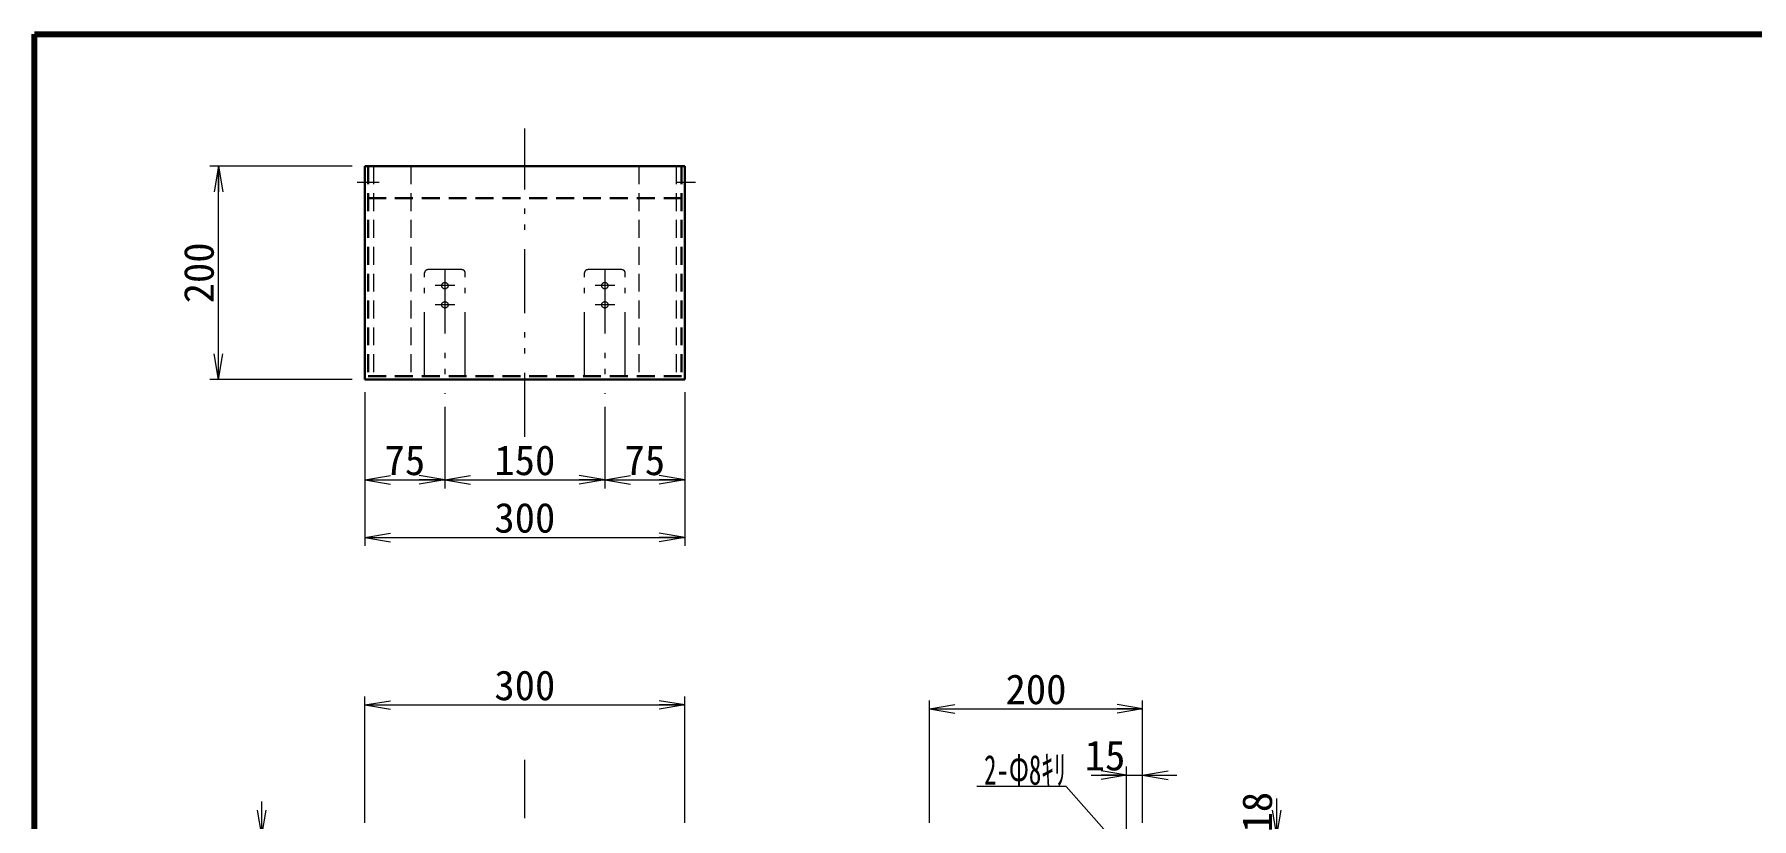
# Model space of a CAD drawing. Header units: millimetres. Extents: x 216 to 3256, y 116 to 2276.
# Drawn here: x 216 to 1827, y 1540 to 2276 of the extents above; entities that cross this region are included whole.
import ezdxf

# ---------------------------------------------------------------- set-up
doc = ezdxf.new("R2010")
doc.units = ezdxf.units.MM
doc.header["$LTSCALE"] = 2
doc.linetypes.add('HIDDEN', pattern=[12.6, 8.4, -4.2])
doc.linetypes.add('PHANTOM', pattern=[58, 30, -9, 2.5, -5, 2.5, -9])
for name, color, linetype, lineweight in [('1', 7, 'Continuous', 9), ('14', 5, 'Continuous', 9), ('15', 5, 'Continuous', 9), ('2', 134, 'Continuous', 30), ('4', 5, 'Continuous', 9), ('7', 4, 'Continuous', 50)]:
    doc.layers.add(name, color=color, linetype=linetype, lineweight=lineweight)
doc.styles.get("Standard").update_dxf_attribs({"font": 'txt', "bigfont": 'bigfont'})
doc.styles.add('ＭＳ ゴシック', font='')
doc.styles.get('ＭＳ ゴシック').set_extended_font_data('ＭＳ ゴシック')
doc.dimstyles.get("Standard").update_dxf_attribs({"dimtxt": 0.18, "dimasz": 0.18, "dimexe": 0.18, "dimexo": 0.0625, "dimgap": 0.09, "dimtad": 0, "dimtih": 1, "dimtoh": 1, "dimdec": 4, "dimzin": 0, "dimdsep": 46, "dimtxsty": 'Standard', "dimcen": 0.09, "dimadec": 0, "dimazin": 0, "dimtfac": 1, "dimtdec": 4, "dimtofl": 0, "dimtmove": 0, "dimatfit": 3, "dimfxl": 1, "dimtolj": 1, "dimtzin": 0, "dimarcsym": 0})

# ---------------------------------------------------------------- blocks, each defined once
blk = doc.blocks.new('_OPEN')
at = {"color": 0}
for q in [(-1, 0.167), (-1, -0.167), (-1, 0)]:
    blk.add_line((0, 0), q, dxfattribs=at)
blk = doc.blocks.new('Dim1')
at = {"layer": '15', "color": 7, "linetype": 'Continuous', "lineweight": 9}
for p, q in [((526, 1536.2), (526, 1654.8)), ((526, 1646.8), (826, 1646.8)), ((826, 1536.2), (826, 1654.8))]:
    blk.add_line(p, q, dxfattribs=at)
at = {"layer": '15', "color": 7, "linetype": 'Continuous', "lineweight": 9, "xscale": 24, "yscale": 24, "zscale": 24}
for p, rotation in [((526, 1646.8), 179.9999999999998), ((826, 1646.8), 359.9999999999997)]:
    blk.add_blockref('_OPEN', p, dxfattribs=dict(at, rotation=rotation))
at = {"layer": '15', "color": 7, "linetype": 'Continuous', "lineweight": 9, "insert": (676, 1650.8), "char_height": 28, "width": 360, "attachment_point": 8, "style": 'ＭＳ ゴシック'}
blk.add_mtext('300', dxfattribs=at)
blk = doc.blocks.new('G1')
at = {"layer": '2', "color": 7, "linetype": 'Continuous', "lineweight": 30}
for p, q in [((826, 2152.2), (526, 2152.2)), ((526, 2152.2), (526, 1952.2)), ((826, 1952.2), (826, 2152.2)), ((526, 1952.2), (826, 1952.2))]:
    blk.add_line(p, q, dxfattribs=at)
blk = doc.blocks.new('Dim2')
at = {"layer": '15', "color": 7, "linetype": 'Continuous', "lineweight": 9}
for p, q in [((514, 2152.2), (380.7, 2152.2)), ((388.7, 1952.2), (388.7, 2152.2)), ((514, 1952.2), (380.7, 1952.2))]:
    blk.add_line(p, q, dxfattribs=at)
at = {"layer": '15', "color": 7, "linetype": 'Continuous', "lineweight": 9, "xscale": 24, "yscale": 24, "zscale": 24}
for p, rotation in [((388.7, 2152.2), 89.99999999999991), ((388.7, 1952.2), 269.9999999999998)]:
    blk.add_blockref('_OPEN', p, dxfattribs=dict(at, rotation=rotation))
at = {"layer": '15', "color": 7, "linetype": 'Continuous', "lineweight": 9, "insert": (384.7, 2052.2), "char_height": 28, "width": 360, "attachment_point": 8, "rotation": 90, "style": 'ＭＳ ゴシック'}
blk.add_mtext('200', dxfattribs=at)
blk = doc.blocks.new('Dim3')
at = {"layer": '15', "color": 7, "linetype": 'Continuous', "lineweight": 9}
for p, q in [((526, 1940.2), (526, 1796)), ((826, 1940.2), (826, 1796)), ((526, 1804), (826, 1804))]:
    blk.add_line(p, q, dxfattribs=at)
at = {"layer": '15', "color": 7, "linetype": 'Continuous', "lineweight": 9, "xscale": 24, "yscale": 24, "zscale": 24}
for p, rotation in [((526, 1804), 179.9999999999998), ((826, 1804), 359.9999999999997)]:
    blk.add_blockref('_OPEN', p, dxfattribs=dict(at, rotation=rotation))
at = {"layer": '15', "color": 7, "linetype": 'Continuous', "lineweight": 9, "insert": (676, 1808), "char_height": 28, "width": 360, "attachment_point": 8, "style": 'ＭＳ ゴシック'}
blk.add_mtext('300', dxfattribs=at)
blk = doc.blocks.new('Dim4')
at = {"layer": '15', "color": 7, "linetype": 'Continuous', "lineweight": 9}
for p, q in [((526, 1940.2), (526, 1850)), ((601, 1926.6), (601, 1850)), ((526, 1858), (601, 1858))]:
    blk.add_line(p, q, dxfattribs=at)
at = {"layer": '15', "color": 7, "linetype": 'Continuous', "lineweight": 9, "xscale": 24, "yscale": 24, "zscale": 24}
for p, rotation in [((526, 1858), 179.9999999999998), ((601, 1858), 359.9999999999997)]:
    blk.add_blockref('_OPEN', p, dxfattribs=dict(at, rotation=rotation))
at = {"layer": '15', "color": 7, "linetype": 'Continuous', "lineweight": 9, "insert": (563.5, 1862), "char_height": 28, "width": 226.667, "attachment_point": 8, "style": 'ＭＳ ゴシック'}
blk.add_mtext('75', dxfattribs=at)
blk = doc.blocks.new('Dim5')
at = {"layer": '15', "color": 7, "linetype": 'Continuous', "lineweight": 9}
for p, q in [((751, 1926.6), (751, 1850)), ((601, 1858), (751, 1858))]:
    blk.add_line(p, q, dxfattribs=at)
at = {"layer": '15', "color": 7, "linetype": 'Continuous', "lineweight": 9, "xscale": 24, "yscale": 24, "zscale": 24}
for p, rotation in [((601, 1858), 179.9999999999998), ((751, 1858), 359.9999999999997)]:
    blk.add_blockref('_OPEN', p, dxfattribs=dict(at, rotation=rotation))
at = {"layer": '15', "color": 7, "linetype": 'Continuous', "lineweight": 9, "insert": (676, 1862), "char_height": 28, "width": 340, "attachment_point": 8, "style": 'ＭＳ ゴシック'}
blk.add_mtext('150', dxfattribs=at)
blk = doc.blocks.new('Dim6')
at = {"layer": '15', "color": 7, "linetype": 'Continuous', "lineweight": 9}
for p, q in [((826, 1940.2), (826, 1850)), ((751, 1858), (826, 1858))]:
    blk.add_line(p, q, dxfattribs=at)
at = {"layer": '15', "color": 7, "linetype": 'Continuous', "lineweight": 9, "xscale": 24, "yscale": 24, "zscale": 24}
for p, rotation in [((751, 1858), 179.9999999999998), ((826, 1858), 359.9999999999997)]:
    blk.add_blockref('_OPEN', p, dxfattribs=dict(at, rotation=rotation))
at = {"layer": '15', "color": 7, "linetype": 'Continuous', "lineweight": 9, "insert": (788.5, 1862), "char_height": 28, "width": 226.667, "attachment_point": 8, "style": 'ＭＳ ゴシック'}
blk.add_mtext('75', dxfattribs=at)
blk = doc.blocks.new('Dim12')
at = {"layer": '15', "color": 7, "linetype": 'Continuous', "lineweight": 9}
for p, q in [((514, 1524.2), (347.5, 1524.2)), ((355.5, 1348.2), (355.5, 1524.2))]:
    blk.add_line(p, q, dxfattribs=at)
at = {"layer": '15', "color": 7, "linetype": 'Continuous', "lineweight": 9, "xscale": 24, "yscale": 24, "zscale": 24}
for p, rotation in [((355.5, 1524.2), 89.99999999999959), ((355.5, 1348.2), 269.9999999999998)]:
    blk.add_blockref('_OPEN', p, dxfattribs=dict(at, rotation=rotation))
at = {"layer": '15', "color": 7, "linetype": 'Continuous', "lineweight": 9, "insert": (351.5, 1436.2), "char_height": 28, "width": 340, "attachment_point": 8, "rotation": 90, "style": 'ＭＳ ゴシック'}
blk.add_mtext('176', dxfattribs=at)
blk = doc.blocks.new('Dim13')
at = {"layer": '15', "color": 7, "linetype": 'Continuous', "lineweight": 9}
for p, q in [((429.4, 1489.2), (429.4, 1556.2)), ((514, 1524.2), (421.4, 1524.2)), ((517, 1521.2), (421.4, 1521.2))]:
    blk.add_line(p, q, dxfattribs=at)
at = {"layer": '15', "color": 7, "linetype": 'Continuous', "lineweight": 9, "xscale": 24, "yscale": 24, "zscale": 24}
for p, rotation in [((429.4, 1524.2), 269.9999999999998), ((429.4, 1521.2), 89.99999999999959)]:
    blk.add_blockref('_OPEN', p, dxfattribs=dict(at, rotation=rotation))
at = {"layer": '15', "color": 7, "linetype": 'Continuous', "lineweight": 9, "insert": (425.4, 1516.3), "char_height": 28, "width": 93.333, "attachment_point": 9, "rotation": 90, "style": 'ＭＳ ゴシック'}
blk.add_mtext('3', dxfattribs=at)
blk = doc.blocks.new('Dim19')
at = {"layer": '15', "color": 7, "linetype": 'Continuous', "lineweight": 9}
for p, q in [((1055.4, 1536.2), (1055.4, 1651.1)), ((1055.4, 1643.1), (1255.4, 1643.1)), ((1255.4, 1536.2), (1255.4, 1651.1))]:
    blk.add_line(p, q, dxfattribs=at)
at = {"layer": '15', "color": 7, "linetype": 'Continuous', "lineweight": 9, "xscale": 24, "yscale": 24, "zscale": 24}
for p, rotation in [((1055.4, 1643.1), 179.9999999999998), ((1255.4, 1643.1), 359.9999999999997)]:
    blk.add_blockref('_OPEN', p, dxfattribs=dict(at, rotation=rotation))
at = {"layer": '15', "color": 7, "linetype": 'Continuous', "lineweight": 9, "insert": (1155.4, 1647.1), "char_height": 28, "width": 360, "attachment_point": 8, "style": 'ＭＳ ゴシック'}
blk.add_mtext('200', dxfattribs=at)
blk = doc.blocks.new('Dim20')
at = {"layer": '15', "color": 7, "linetype": 'Continuous', "lineweight": 9}
for p, q in [((1207.2, 1581), (1287.4, 1581)), ((1240.4, 1522.2), (1240.4, 1589)), ((1255.4, 1536.2), (1255.4, 1589))]:
    blk.add_line(p, q, dxfattribs=at)
at = {"layer": '15', "color": 7, "linetype": 'Continuous', "lineweight": 9, "xscale": 24, "yscale": 24, "zscale": 24}
for p, rotation in [((1240.4, 1581), 359.9999999999997), ((1255.4, 1581), 179.9999999999995)]:
    blk.add_blockref('_OPEN', p, dxfattribs=dict(at, rotation=rotation))
at = {"layer": '15', "color": 7, "linetype": 'Continuous', "lineweight": 9, "insert": (1239.2, 1585), "char_height": 28, "width": 206.667, "attachment_point": 9, "style": 'ＭＳ ゴシック'}
blk.add_mtext('15', dxfattribs=at)
blk = doc.blocks.new('Dim22')
at = {"layer": '15', "color": 7, "linetype": 'Continuous', "lineweight": 9}
for p, q in [((1381.2, 1506.2), (1381.2, 1559.2)), ((1267.4, 1524.2), (1389.2, 1524.2))]:
    blk.add_line(p, q, dxfattribs=at)
at = {"layer": '15', "color": 7, "linetype": 'Continuous', "lineweight": 9, "xscale": 24, "yscale": 24, "zscale": 24, "rotation": 269.9999999999998}
blk.add_blockref('_OPEN', (1381.2, 1524.2), dxfattribs=at)
at = {"layer": '15', "color": 7, "linetype": 'Continuous', "lineweight": 9, "insert": (1377.2, 1527.2), "char_height": 28, "width": 206.667, "attachment_point": 7, "rotation": 90, "style": 'ＭＳ ゴシック'}
blk.add_mtext('18', dxfattribs=at)
blk = doc.blocks.new('_NONE')

msp = doc.modelspace()

# ---------------------------------------------------------------- linework, layer by layer
at = {"layer": '1', "color": 7, "linetype": 'PHANTOM', "lineweight": 9}
for p, q in [((582.01, 1955.22), (582.01, 2052.22)), ((617.01, 2055.22), (585.01, 2055.22)), ((601.01, 2055.22), (601.01, 1938.64)), ((620.01, 1955.22), (620.01, 2052.22)), ((732.01, 1955.22), (732.01, 2052.22)), ((767.01, 2055.22), (735.01, 2055.22)), ((751.01, 2055.22), (751.01, 1938.64)), ((770.01, 1955.22), (770.01, 2052.22)), ((610.39, 2040.22), (591.83, 2040.22)), ((760.39, 2040.22), (741.83, 2040.22)), ((610.39, 2022.22), (591.83, 2022.22)), ((760.39, 2022.22), (741.83, 2022.22))]:
    msp.add_line(p, q, dxfattribs=at)
for centre in [(601.01, 2040.22), (751.01, 2040.22), (601.01, 2022.22), (751.01, 2022.22)]:
    msp.add_circle(centre, 3, dxfattribs=at)
for centre, start, end in [((585.01, 2052.22), 90, 180), ((617.01, 2052.22), 0, 90), ((735.01, 2052.22), 90, 180), ((767.01, 2052.22), 0, 90)]:
    msp.add_arc(centre, 3, start, end, dxfattribs=at)
at = {"layer": '14', "color": 5, "linetype": 'Continuous', "lineweight": 9}
msp.add_lwpolyline([(1240.42, 1506.19), (1183.77, 1570.45), (1099.77, 1570.45)], dxfattribs=at)
at = {"layer": '2', "color": 7, "linetype": 'HIDDEN', "lineweight": 30}
for p, q in [((529.01, 2152.22), (529.01, 1955.22)), ((823.01, 2152.22), (823.01, 1955.22)), ((529.01, 2122.22), (823.01, 2122.22)), ((529.01, 1955.22), (823.01, 1955.22))]:
    msp.add_line(p, q, dxfattribs=at)
at = {"layer": '2', "color": 7, "linetype": 'HIDDEN', "lineweight": 9}
for p, q in [((534.01, 2152.22), (534.01, 1955.22)), ((569.01, 2152.22), (569.01, 1955.22)), ((783.01, 2152.22), (783.01, 1955.22)), ((818.01, 2152.22), (818.01, 1955.22))]:
    msp.add_line(p, q, dxfattribs=at)
at = {"layer": '4', "color": 7, "linetype": 'PHANTOM', "lineweight": 9}
for p, q in [((676.01, 1898.5), (676.01, 2187.73)), ((518.8, 2137.22), (539.33, 2137.22)), ((818.01, 2137.22), (836.16, 2137.22)), ((676.01, 264.49), (676.01, 1595.36))]:
    msp.add_line(p, q, dxfattribs=at)
at = {"layer": '7', "color": 7, "linetype": 'Continuous', "lineweight": 80}
for p, q in [((216, 140), (216, 2276)), ((216, 2276), (3256, 2276))]:
    msp.add_line(p, q, dxfattribs=at)

# ---------------------------------------------------------------- block references
msp.add_blockref('G1', (0, 0))

# ---------------------------------------------------------------- texts
at = {"layer": '14', "color": 5, "linetype": 'Continuous', "lineweight": 9, "insert": (1183.77, 1570.45), "char_height": 28, "width": 106.7921, "attachment_point": 9}
msp.add_mtext('{\\fＭＳ ゴシック;\\W0.612245;2-Φ8ｷﾘ}', dxfattribs=at)

# ---------------------------------------------------------------- dimensions: what is measured, and where the dimension line sits
at = {"layer": '15', "color": 7, "linetype": 'Continuous', "lineweight": 9}
for base, p1, p2, override, picture, middle in [((388.74, 2152.22), (526.01, 1952.22), (526.01, 2152.22), {"dimscale": 1, "dimtxt": 28, "dimasz": 24, "dimexe": 8, "dimexo": 12, "dimgap": 0, "dimtad": 1, "dimtih": 0, "dimtoh": 0, "dimdec": 1, "dimzin": 8, "dimtxsty": 'ＭＳ ゴシック', "dimblk1": 'OPEN', "dimblk2": 'OPEN', "dimsah": 1, "dimse1": 0, "dimse2": 0, "dimtix": 0, "dimtofl": 1, "dimtmove": 2, "dimatfit": 2, "dimtzin": 8}, 'Dim2', (370.74, 2052.22)), ((1381.19, 1524.19), (1244.42, 1506.19), (1255.42, 1524.19), {"dimscale": 1, "dimtxt": 28, "dimasz": 24, "dimexe": 8, "dimexo": 12, "dimgap": 0, "dimtad": 1, "dimtih": 0, "dimtoh": 0, "dimdec": 1, "dimzin": 8, "dimtxsty": 'ＭＳ ゴシック', "dimblk1": 'NONE', "dimblk2": 'OPEN', "dimsah": 1, "dimse1": 1, "dimse2": 0, "dimtix": 0, "dimtofl": 1, "dimtmove": 2, "dimatfit": 2, "dimtzin": 8}, 'Dim22', (1363.19, 1543.24)), ((355.48, 1524.19), (555.63, 1348.19), (526.01, 1524.19), {"dimscale": 1, "dimtxt": 28, "dimasz": 24, "dimexe": 8, "dimexo": 12, "dimgap": 0, "dimtad": 1, "dimtih": 0, "dimtoh": 0, "dimdec": 1, "dimzin": 8, "dimtxsty": 'ＭＳ ゴシック', "dimblk1": 'OPEN', "dimblk2": 'OPEN', "dimsah": 1, "dimse1": 1, "dimse2": 0, "dimtix": 0, "dimtofl": 1, "dimtmove": 2, "dimatfit": 2, "dimtzin": 8}, 'Dim12', (337.48, 1436.19)), ((429.38, 1524.19), (529.01, 1521.19), (526.01, 1524.19), {"dimscale": 1, "dimtxt": 28, "dimasz": 24, "dimexe": 8, "dimexo": 12, "dimgap": 0, "dimtad": 1, "dimtih": 0, "dimtoh": 0, "dimdec": 1, "dimzin": 8, "dimtxsty": 'ＭＳ ゴシック', "dimblk1": 'OPEN', "dimblk2": 'OPEN', "dimsah": 1, "dimse1": 0, "dimse2": 0, "dimtix": 0, "dimtofl": 1, "dimtmove": 2, "dimatfit": 2, "dimtzin": 8}, 'Dim13', (411.38, 1508.32))]:
    dim = msp.add_linear_dim(base=base, p1=p1, p2=p2, angle=90, dimstyle='Standard', override=override, dxfattribs=at)
    dim.commit()
    dim.dimension.update_dxf_attribs({"geometry": picture, "text_midpoint": middle, "dimtype": 160})
for base, p1, p2, override, picture, middle in [((601.01, 1857.97), (526.01, 1952.22), (601.01, 1938.64), {"dimscale": 1, "dimtxt": 28, "dimasz": 24, "dimexe": 8, "dimexo": 12, "dimgap": 0, "dimtad": 1, "dimtih": 0, "dimtoh": 0, "dimdec": 1, "dimzin": 8, "dimtxsty": 'ＭＳ ゴシック', "dimblk1": 'OPEN', "dimblk2": 'OPEN', "dimsah": 1, "dimse1": 0, "dimse2": 0, "dimtix": 0, "dimtofl": 1, "dimtmove": 2, "dimatfit": 2, "dimtzin": 8}, 'Dim4', (563.51, 1875.97)), ((826.01, 1804.04), (526.01, 1952.22), (826.01, 1952.22), {"dimscale": 1, "dimtxt": 28, "dimasz": 24, "dimexe": 8, "dimexo": 12, "dimgap": 0, "dimtad": 1, "dimtih": 0, "dimtoh": 0, "dimdec": 1, "dimzin": 8, "dimtxsty": 'ＭＳ ゴシック', "dimblk1": 'OPEN', "dimblk2": 'OPEN', "dimsah": 1, "dimse1": 0, "dimse2": 0, "dimtix": 0, "dimtofl": 1, "dimtmove": 2, "dimatfit": 2, "dimtzin": 8}, 'Dim3', (676.01, 1822.04)), ((826.01, 1857.97), (751.01, 1938.64), (826.01, 1952.22), {"dimscale": 1, "dimtxt": 28, "dimasz": 24, "dimexe": 8, "dimexo": 12, "dimgap": 0, "dimtad": 1, "dimtih": 0, "dimtoh": 0, "dimdec": 1, "dimzin": 8, "dimtxsty": 'ＭＳ ゴシック', "dimblk1": 'OPEN', "dimblk2": 'OPEN', "dimsah": 1, "dimse1": 1, "dimse2": 0, "dimtix": 0, "dimtofl": 1, "dimtmove": 2, "dimatfit": 2, "dimtzin": 8}, 'Dim6', (788.51, 1875.97)), ((751.01, 1857.97), (601.01, 1938.64), (751.01, 1938.64), {"dimscale": 1, "dimtxt": 28, "dimasz": 24, "dimexe": 8, "dimexo": 12, "dimgap": 0, "dimtad": 1, "dimtih": 0, "dimtoh": 0, "dimdec": 1, "dimzin": 8, "dimtxsty": 'ＭＳ ゴシック', "dimblk1": 'OPEN', "dimblk2": 'OPEN', "dimsah": 1, "dimse1": 1, "dimse2": 0, "dimtix": 0, "dimtofl": 1, "dimtmove": 2, "dimatfit": 2, "dimtzin": 8}, 'Dim5', (676.01, 1875.97)), ((826.01, 1646.84), (526.01, 1524.19), (826.01, 1524.19), {"dimscale": 1, "dimtxt": 28, "dimasz": 24, "dimexe": 8, "dimexo": 12, "dimgap": 0, "dimtad": 1, "dimtih": 0, "dimtoh": 0, "dimdec": 1, "dimzin": 8, "dimtxsty": 'ＭＳ ゴシック', "dimblk1": 'OPEN', "dimblk2": 'OPEN', "dimsah": 1, "dimse1": 0, "dimse2": 0, "dimtix": 0, "dimtofl": 1, "dimtmove": 2, "dimatfit": 2, "dimtzin": 8}, 'Dim1', (676.01, 1664.84)), ((1255.42, 1643.11), (1055.42, 1524.19), (1255.42, 1524.19), {"dimscale": 1, "dimtxt": 28, "dimasz": 24, "dimexe": 8, "dimexo": 12, "dimgap": 0, "dimtad": 1, "dimtih": 0, "dimtoh": 0, "dimdec": 1, "dimzin": 8, "dimtxsty": 'ＭＳ ゴシック', "dimblk1": 'OPEN', "dimblk2": 'OPEN', "dimsah": 1, "dimse1": 0, "dimse2": 0, "dimtix": 0, "dimtofl": 1, "dimtmove": 2, "dimatfit": 2, "dimtzin": 8}, 'Dim19', (1155.42, 1661.11)), ((1255.42, 1580.96), (1240.42, 1510.19), (1255.42, 1524.19), {"dimscale": 1, "dimtxt": 28, "dimasz": 24, "dimexe": 8, "dimexo": 12, "dimgap": 0, "dimtad": 1, "dimtih": 0, "dimtoh": 0, "dimdec": 1, "dimzin": 8, "dimtxsty": 'ＭＳ ゴシック', "dimblk1": 'OPEN', "dimblk2": 'OPEN', "dimsah": 1, "dimse1": 0, "dimse2": 0, "dimtix": 0, "dimtofl": 1, "dimtmove": 2, "dimatfit": 2, "dimtzin": 8}, 'Dim20', (1223.15, 1598.96))]:
    dim = msp.add_linear_dim(base=base, p1=p1, p2=p2, dimstyle='Standard', override=override, dxfattribs=at)
    dim.commit()
    dim.dimension.update_dxf_attribs({"geometry": picture, "text_midpoint": middle, "dimtype": 160})

doc.saveas('drawing.dxf')
